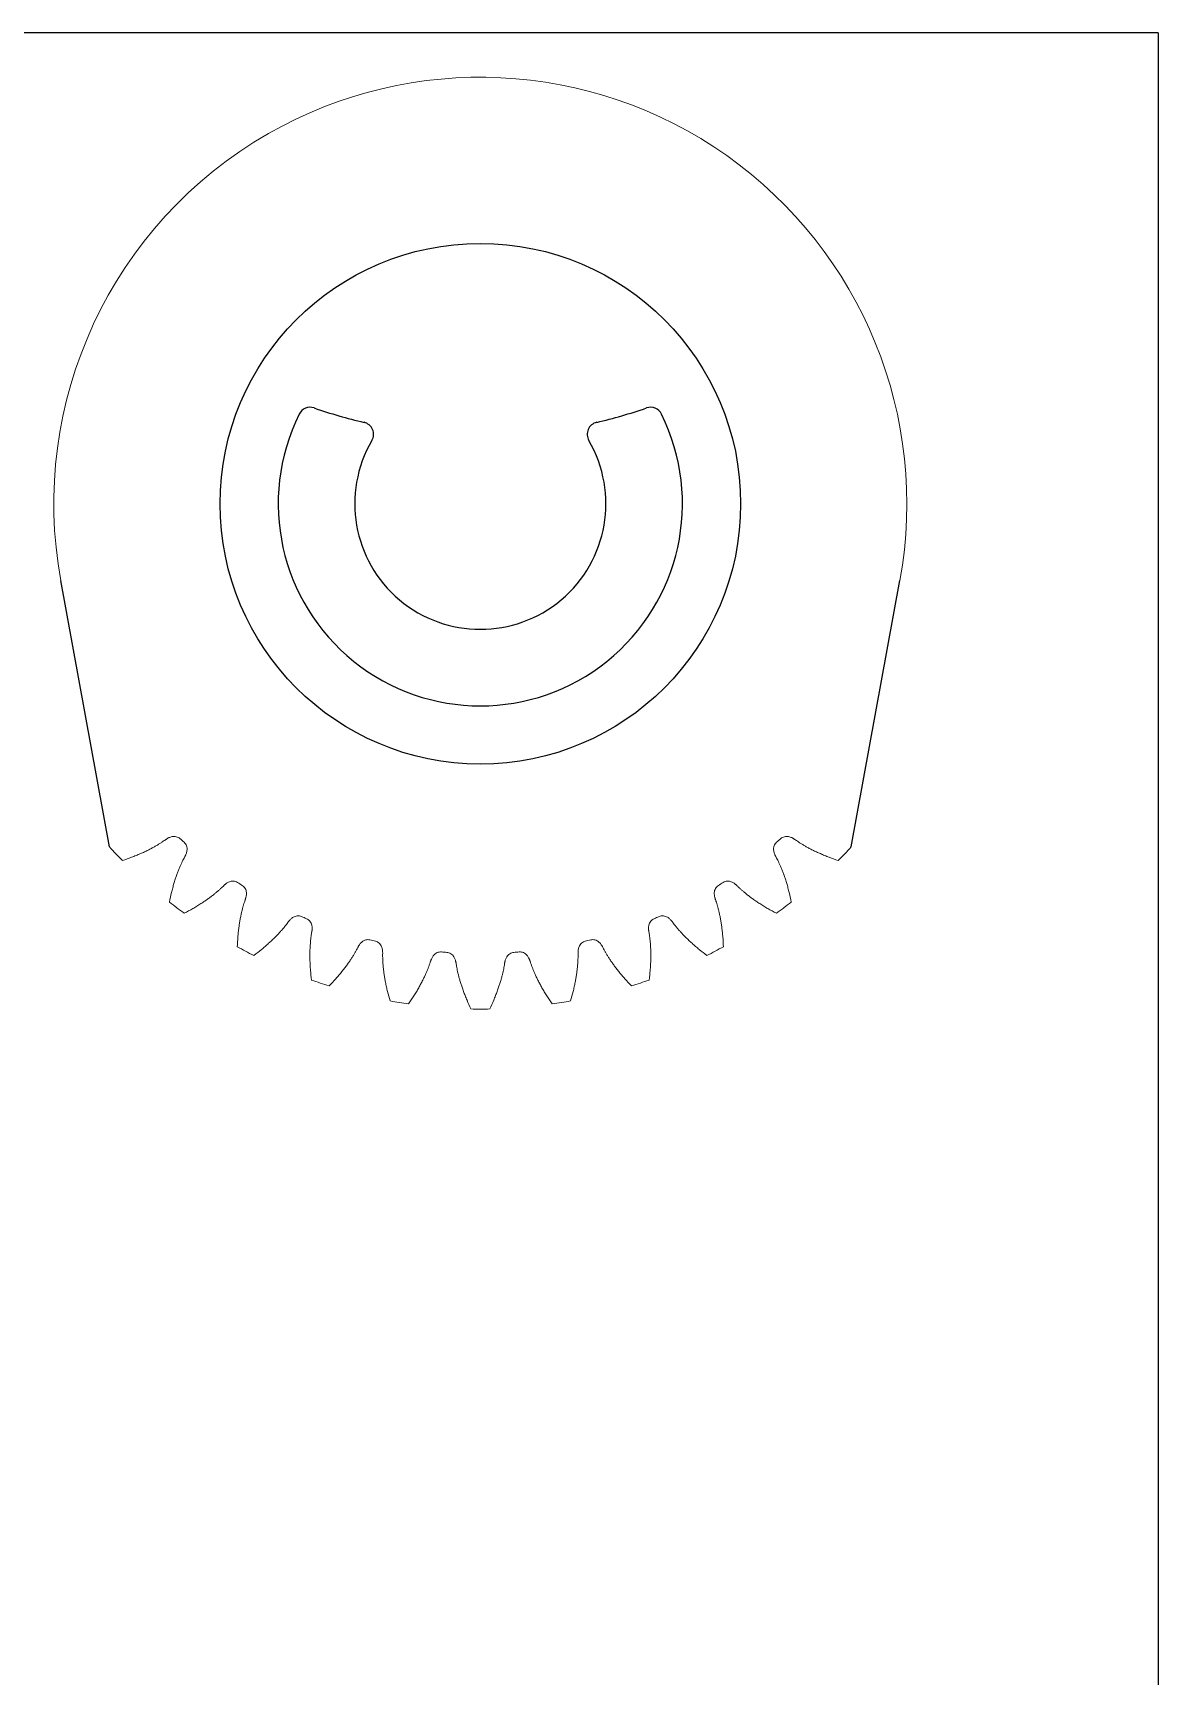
# Model space of a CAD drawing. Header units: inches. Extents: x -135.5 to -117.5, y -14 to -2.
# Drawn here: x -121.58 to -117.47, y -7.98 to -1.98 of the extents above; entities that cross this region are included whole.
import ezdxf

# ---------------------------------------------------------------- set-up
doc = ezdxf.new("R2010")
doc.units = ezdxf.units.IN
doc.header["$MEASUREMENT"] = 0
for name, color, linetype in [('Layer4', 6, 'Continuous'), ('Layer5', 3, 'Continuous'), ('Layer6', 2, 'Continuous')]:
    doc.layers.add(name, color=color, linetype=linetype)

msp = doc.modelspace()

# ---------------------------------------------------------------- linework, layer by layer
at = {"color": 7, "linetype": 'Continuous', "lineweight": 15}
for radius, start, end in [(1.5574, 349.63888, 119.78117), (1.5574, 119.78117, 190.36112), (1.845, 222.78574, 224.90657), (1.845, 222.78574, 224.90657), (1.6425, 228.10785, 228.81522), (1.6425, 228.10785, 228.81522), (1.6425, 228.10785, 228.81522), (1.6425, 228.10785, 228.81522), (1.6425, 311.18478, 311.89215), (1.6425, 311.18478, 311.89215), (1.845, 315.09343, 317.21426), (1.845, 315.09343, 317.21426), (1.6425, 237.33862, 238.04599), (1.6425, 237.33862, 238.04599), (1.6425, 301.95401, 302.66138), (1.6425, 301.95401, 302.66138), (1.845, 232.01651, 234.13734), (1.845, 232.01651, 234.13734), (1.845, 232.01651, 234.13734), (1.845, 232.01651, 234.13734), (1.845, 305.86266, 307.98349), (1.845, 305.86266, 307.98349), (1.6425, 246.56939, 247.27676), (1.6425, 246.56939, 247.27676), (1.6425, 292.72324, 293.43061), (1.6425, 292.72324, 293.43061), (1.845, 241.24728, 243.36811), (1.845, 241.24728, 243.36811), (1.6425, 255.80016, 256.50753), (1.6425, 255.80016, 256.50753), (1.6425, 265.03093, 265.7383), (1.6425, 265.03093, 265.7383), (1.6425, 274.2617, 274.96907), (1.6425, 274.2617, 274.96907), (1.6425, 283.49247, 284.19984), (1.6425, 283.49247, 284.19984), (1.845, 296.63189, 298.75272), (1.845, 296.63189, 298.75272), (1.845, 250.47805, 252.59888), (1.845, 250.47805, 252.59888), (1.845, 287.40112, 289.52195), (1.845, 287.40112, 289.52195), (1.845, 259.70882, 261.82964), (1.845, 259.70882, 261.82964), (1.845, 278.17036, 280.29118), (1.845, 278.17036, 280.29118), (1.845, 268.93959, 271.06041), (1.845, 268.93959, 271.06041)]:
    msp.add_arc((-119.9441, -3.6995), radius, start, end, dxfattribs=at)
for points, knots in [([(-121.0408, -4.9222), (-121.0447, -4.9188), (-121.052, -4.915), (-121.0624, -4.9139), (-121.0696, -4.9147), (-121.0756, -4.9164), (-121.0809, -4.9186), (-121.085, -4.9207), (-121.0882, -4.9226), (-121.0905, -4.9242), (-121.0938, -4.9265), (-121.0987, -4.93), (-121.1058, -4.9347), (-121.1142, -4.9401), (-121.1236, -4.9458), (-121.134, -4.9518), (-121.1454, -4.958), (-121.1578, -4.9643), (-121.1712, -4.9708), (-121.1857, -4.9773), (-121.2012, -4.9838), (-121.2229, -4.9924), (-121.2396, -4.9983), (-121.2508, -5.002)], [0, 0, 0, 0, 0.065319, 0.1015914, 0.1312496, 0.1569439, 0.1807699, 0.2040979, 0.2158613, 0.2277962, 0.2399634, 0.266726, 0.305143, 0.3476854, 0.394353, 0.445146, 0.5000642, 0.5591077, 0.6222765, 0.6895706, 0.76099, 0.8365347, 0.986393, 0.986393, 0.986393, 0.986393]), ([(-121.0408, -4.9222), (-121.0447, -4.9188), (-121.052, -4.915), (-121.0624, -4.9139), (-121.0696, -4.9147), (-121.0756, -4.9164), (-121.0809, -4.9186), (-121.085, -4.9207), (-121.0882, -4.9226), (-121.0905, -4.9242), (-121.0938, -4.9265), (-121.0987, -4.93), (-121.1058, -4.9347), (-121.1142, -4.9401), (-121.1236, -4.9458), (-121.134, -4.9518), (-121.1454, -4.958), (-121.1578, -4.9643), (-121.1712, -4.9708), (-121.1857, -4.9773), (-121.2012, -4.9838), (-121.2229, -4.9924), (-121.2396, -4.9983), (-121.2508, -5.002)], [0, 0, 0, 0, 0.065319, 0.1015914, 0.1312496, 0.1569439, 0.1807699, 0.2040979, 0.2158613, 0.2277962, 0.2399634, 0.266726, 0.305143, 0.3476854, 0.394353, 0.445146, 0.5000642, 0.5591077, 0.6222765, 0.6895706, 0.76099, 0.8365347, 0.986393, 0.986393, 0.986393, 0.986393]), ([(-118.6373, -5.002), (-118.6485, -4.9983), (-118.6652, -4.9924), (-118.6869, -4.9838), (-118.7024, -4.9773), (-118.7169, -4.9708), (-118.7303, -4.9643), (-118.7427, -4.958), (-118.7541, -4.9518), (-118.7645, -4.9458), (-118.7739, -4.9401), (-118.7824, -4.9347), (-118.7894, -4.93), (-118.7943, -4.9265), (-118.7976, -4.9242), (-118.8, -4.9226), (-118.8031, -4.9207), (-118.8072, -4.9186), (-118.8125, -4.9164), (-118.8186, -4.9147), (-118.8258, -4.9139), (-118.8361, -4.915), (-118.8435, -4.9188), (-118.8473, -4.9222)], [0.013607, 0.013607, 0.013607, 0.013607, 0.1634653, 0.23901, 0.3104294, 0.3777235, 0.4408923, 0.4999358, 0.554854, 0.605647, 0.6523146, 0.694857, 0.733274, 0.7600366, 0.7722038, 0.7841387, 0.7959021, 0.8192301, 0.8430561, 0.8687504, 0.8984086, 0.934681, 1, 1, 1, 1]), ([(-121.0795, -5.1537), (-121.0772, -5.1422), (-121.0734, -5.1249), (-121.0675, -5.1023), (-121.0629, -5.0861), (-121.0581, -5.071), (-121.0533, -5.0569), (-121.0485, -5.0438), (-121.0438, -5.0317), (-121.0391, -5.0207), (-121.0346, -5.0107), (-121.0302, -5.0016), (-121.0264, -4.9941), (-121.0235, -4.9888), (-121.0216, -4.9852), (-121.0204, -4.9827), (-121.0188, -4.9793), (-121.0172, -4.975), (-121.0157, -4.9695), (-121.0147, -4.9633), (-121.0148, -4.956), (-121.0171, -4.9459), (-121.0218, -4.9391), (-121.0256, -4.9356)], [0.013607, 0.013607, 0.013607, 0.013607, 0.1634653, 0.23901, 0.3104294, 0.3777235, 0.4408923, 0.4999358, 0.554854, 0.605647, 0.6523146, 0.694857, 0.733274, 0.7600366, 0.7722038, 0.7841387, 0.7959021, 0.8192301, 0.8430561, 0.8687504, 0.8984086, 0.934681, 1, 1, 1, 1]), ([(-121.0795, -5.1537), (-121.0772, -5.1422), (-121.0734, -5.1249), (-121.0675, -5.1023), (-121.0629, -5.0861), (-121.0581, -5.071), (-121.0533, -5.0569), (-121.0485, -5.0438), (-121.0438, -5.0317), (-121.0391, -5.0207), (-121.0346, -5.0107), (-121.0302, -5.0016), (-121.0264, -4.9941), (-121.0235, -4.9888), (-121.0216, -4.9852), (-121.0204, -4.9827), (-121.0188, -4.9793), (-121.0172, -4.975), (-121.0157, -4.9695), (-121.0147, -4.9633), (-121.0148, -4.956), (-121.0171, -4.9459), (-121.0218, -4.9391), (-121.0256, -4.9356)], [0.013607, 0.013607, 0.013607, 0.013607, 0.1634653, 0.23901, 0.3104294, 0.3777235, 0.4408923, 0.4999358, 0.554854, 0.605647, 0.6523146, 0.694857, 0.733274, 0.7600366, 0.7722038, 0.7841387, 0.7959021, 0.8192301, 0.8430561, 0.8687504, 0.8984086, 0.934681, 1, 1, 1, 1]), ([(-121.0795, -5.1537), (-121.0772, -5.1422), (-121.0734, -5.1249), (-121.0675, -5.1023), (-121.0629, -5.0861), (-121.0581, -5.071), (-121.0533, -5.0569), (-121.0485, -5.0438), (-121.0438, -5.0317), (-121.0391, -5.0207), (-121.0346, -5.0107), (-121.0302, -5.0016), (-121.0264, -4.9941), (-121.0235, -4.9888), (-121.0216, -4.9852), (-121.0204, -4.9827), (-121.0188, -4.9793), (-121.0172, -4.975), (-121.0157, -4.9695), (-121.0147, -4.9633), (-121.0148, -4.956), (-121.0171, -4.9459), (-121.0218, -4.9391), (-121.0256, -4.9356)], [0.013607, 0.013607, 0.013607, 0.013607, 0.1634653, 0.23901, 0.3104294, 0.3777235, 0.4408923, 0.4999358, 0.554854, 0.605647, 0.6523146, 0.694857, 0.733274, 0.7600366, 0.7722038, 0.7841387, 0.7959021, 0.8192301, 0.8430561, 0.8687504, 0.8984086, 0.934681, 1, 1, 1, 1]), ([(-121.0795, -5.1537), (-121.0772, -5.1422), (-121.0734, -5.1249), (-121.0675, -5.1023), (-121.0629, -5.0861), (-121.0581, -5.071), (-121.0533, -5.0569), (-121.0485, -5.0438), (-121.0438, -5.0317), (-121.0391, -5.0207), (-121.0346, -5.0107), (-121.0302, -5.0016), (-121.0264, -4.9941), (-121.0235, -4.9888), (-121.0216, -4.9852), (-121.0204, -4.9827), (-121.0188, -4.9793), (-121.0172, -4.975), (-121.0157, -4.9695), (-121.0147, -4.9633), (-121.0148, -4.956), (-121.0171, -4.9459), (-121.0218, -4.9391), (-121.0256, -4.9356)], [0.013607, 0.013607, 0.013607, 0.013607, 0.1634653, 0.23901, 0.3104294, 0.3777235, 0.4408923, 0.4999358, 0.554854, 0.605647, 0.6523146, 0.694857, 0.733274, 0.7600366, 0.7722038, 0.7841387, 0.7959021, 0.8192301, 0.8430561, 0.8687504, 0.8984086, 0.934681, 1, 1, 1, 1]), ([(-118.8625, -4.9356), (-118.8663, -4.9391), (-118.871, -4.9459), (-118.8733, -4.956), (-118.8734, -4.9633), (-118.8725, -4.9695), (-118.8709, -4.975), (-118.8693, -4.9793), (-118.8678, -4.9827), (-118.8665, -4.9852), (-118.8646, -4.9888), (-118.8617, -4.9941), (-118.8579, -5.0016), (-118.8535, -5.0107), (-118.849, -5.0207), (-118.8443, -5.0317), (-118.8396, -5.0438), (-118.8348, -5.0569), (-118.83, -5.071), (-118.8253, -5.0861), (-118.8206, -5.1023), (-118.8148, -5.1249), (-118.8109, -5.1422), (-118.8086, -5.1537)], [0, 0, 0, 0, 0.065319, 0.1015914, 0.1312496, 0.1569439, 0.1807699, 0.2040979, 0.2158613, 0.2277962, 0.2399634, 0.266726, 0.305143, 0.3476854, 0.394353, 0.445146, 0.5000642, 0.5591077, 0.6222765, 0.6895706, 0.76099, 0.8365347, 0.986393, 0.986393, 0.986393, 0.986393]), ([(-120.8305, -5.0823), (-120.8348, -5.0796), (-120.8427, -5.077), (-120.8531, -5.0776), (-120.8601, -5.0795), (-120.8657, -5.0821), (-120.8706, -5.0851), (-120.8743, -5.0879), (-120.8771, -5.0903), (-120.8792, -5.0922), (-120.8821, -5.095), (-120.8864, -5.0993), (-120.8926, -5.1051), (-120.9001, -5.1118), (-120.9084, -5.1189), (-120.9177, -5.1265), (-120.928, -5.1344), (-120.9392, -5.1426), (-120.9514, -5.1511), (-120.9646, -5.1599), (-120.9789, -5.1689), (-120.999, -5.1808), (-121.0145, -5.1893), (-121.0249, -5.1947)], [0, 0, 0, 0, 0.065319, 0.1015914, 0.1312496, 0.1569439, 0.1807699, 0.2040979, 0.2158613, 0.2277962, 0.2399634, 0.266726, 0.305143, 0.3476854, 0.394353, 0.445146, 0.5000642, 0.5591077, 0.6222765, 0.6895706, 0.76099, 0.8365347, 0.986393, 0.986393, 0.986393, 0.986393]), ([(-120.8305, -5.0823), (-120.8348, -5.0796), (-120.8427, -5.077), (-120.8531, -5.0776), (-120.8601, -5.0795), (-120.8657, -5.0821), (-120.8706, -5.0851), (-120.8743, -5.0879), (-120.8771, -5.0903), (-120.8792, -5.0922), (-120.8821, -5.095), (-120.8864, -5.0993), (-120.8926, -5.1051), (-120.9001, -5.1118), (-120.9084, -5.1189), (-120.9177, -5.1265), (-120.928, -5.1344), (-120.9392, -5.1426), (-120.9514, -5.1511), (-120.9646, -5.1599), (-120.9789, -5.1689), (-120.999, -5.1808), (-121.0145, -5.1893), (-121.0249, -5.1947)], [0, 0, 0, 0, 0.065319, 0.1015914, 0.1312496, 0.1569439, 0.1807699, 0.2040979, 0.2158613, 0.2277962, 0.2399634, 0.266726, 0.305143, 0.3476854, 0.394353, 0.445146, 0.5000642, 0.5591077, 0.6222765, 0.6895706, 0.76099, 0.8365347, 0.986393, 0.986393, 0.986393, 0.986393]), ([(-120.8316, -5.317), (-120.8311, -5.3053), (-120.8301, -5.2876), (-120.8279, -5.2643), (-120.8259, -5.2476), (-120.8237, -5.2319), (-120.8212, -5.2172), (-120.8186, -5.2035), (-120.8158, -5.1909), (-120.813, -5.1793), (-120.8101, -5.1686), (-120.8073, -5.159), (-120.8047, -5.1509), (-120.8027, -5.1452), (-120.8014, -5.1414), (-120.8006, -5.1387), (-120.7996, -5.1352), (-120.7987, -5.1306), (-120.7981, -5.1249), (-120.7981, -5.1187), (-120.7994, -5.1115), (-120.8033, -5.1019), (-120.809, -5.0959), (-120.8133, -5.0931)], [0.013607, 0.013607, 0.013607, 0.013607, 0.1634653, 0.23901, 0.3104294, 0.3777235, 0.4408923, 0.4999358, 0.554854, 0.605647, 0.6523146, 0.694857, 0.733274, 0.7600366, 0.7722038, 0.7841387, 0.7959021, 0.8192301, 0.8430561, 0.8687504, 0.8984086, 0.934681, 1, 1, 1, 1]), ([(-120.8316, -5.317), (-120.8311, -5.3053), (-120.8301, -5.2876), (-120.8279, -5.2643), (-120.8259, -5.2476), (-120.8237, -5.2319), (-120.8212, -5.2172), (-120.8186, -5.2035), (-120.8158, -5.1909), (-120.813, -5.1793), (-120.8101, -5.1686), (-120.8073, -5.159), (-120.8047, -5.1509), (-120.8027, -5.1452), (-120.8014, -5.1414), (-120.8006, -5.1387), (-120.7996, -5.1352), (-120.7987, -5.1306), (-120.7981, -5.1249), (-120.7981, -5.1187), (-120.7994, -5.1115), (-120.8033, -5.1019), (-120.809, -5.0959), (-120.8133, -5.0931)], [0.013607, 0.013607, 0.013607, 0.013607, 0.1634653, 0.23901, 0.3104294, 0.3777235, 0.4408923, 0.4999358, 0.554854, 0.605647, 0.6523146, 0.694857, 0.733274, 0.7600366, 0.7722038, 0.7841387, 0.7959021, 0.8192301, 0.8430561, 0.8687504, 0.8984086, 0.934681, 1, 1, 1, 1]), ([(-119.0748, -5.0931), (-119.0791, -5.0959), (-119.0848, -5.1019), (-119.0888, -5.1115), (-119.09, -5.1187), (-119.0901, -5.1249), (-119.0894, -5.1306), (-119.0885, -5.1352), (-119.0875, -5.1387), (-119.0867, -5.1414), (-119.0854, -5.1452), (-119.0834, -5.1509), (-119.0808, -5.159), (-119.078, -5.1686), (-119.0751, -5.1793), (-119.0723, -5.1909), (-119.0695, -5.2035), (-119.0669, -5.2172), (-119.0644, -5.2319), (-119.0622, -5.2476), (-119.0602, -5.2643), (-119.058, -5.2876), (-119.057, -5.3053), (-119.0566, -5.317)], [0, 0, 0, 0, 0.065319, 0.1015914, 0.1312496, 0.1569439, 0.1807699, 0.2040979, 0.2158613, 0.2277962, 0.2399634, 0.266726, 0.305143, 0.3476854, 0.394353, 0.445146, 0.5000642, 0.5591077, 0.6222765, 0.6895706, 0.76099, 0.8365347, 0.986393, 0.986393, 0.986393, 0.986393]), ([(-118.8632, -5.1947), (-118.8736, -5.1893), (-118.8892, -5.1808), (-118.9092, -5.1689), (-118.9235, -5.1599), (-118.9367, -5.1511), (-118.9489, -5.1426), (-118.9602, -5.1344), (-118.9704, -5.1265), (-118.9797, -5.1189), (-118.9881, -5.1118), (-118.9955, -5.1051), (-119.0017, -5.0993), (-119.006, -5.095), (-119.0089, -5.0922), (-119.011, -5.0903), (-119.0138, -5.0879), (-119.0175, -5.0851), (-119.0224, -5.0821), (-119.0281, -5.0795), (-119.035, -5.0776), (-119.0454, -5.077), (-119.0533, -5.0796), (-119.0577, -5.0823)], [0.013607, 0.013607, 0.013607, 0.013607, 0.1634653, 0.23901, 0.3104294, 0.3777235, 0.4408923, 0.4999358, 0.554854, 0.605647, 0.6523146, 0.694857, 0.733274, 0.7600366, 0.7722038, 0.7841387, 0.7959021, 0.8192301, 0.8430561, 0.8687504, 0.8984086, 0.934681, 1, 1, 1, 1]), ([(-120.5972, -5.2066), (-120.6019, -5.2046), (-120.6101, -5.2033), (-120.6203, -5.2055), (-120.6268, -5.2086), (-120.632, -5.2121), (-120.6364, -5.2158), (-120.6396, -5.2192), (-120.642, -5.222), (-120.6437, -5.2242), (-120.6461, -5.2274), (-120.6497, -5.2323), (-120.6548, -5.239), (-120.6611, -5.2468), (-120.6683, -5.2552), (-120.6762, -5.2642), (-120.6851, -5.2736), (-120.6948, -5.2836), (-120.7055, -5.2939), (-120.7172, -5.3047), (-120.7298, -5.3158), (-120.7477, -5.3308), (-120.7617, -5.3417), (-120.7711, -5.3488)], [0, 0, 0, 0, 0.065319, 0.1015914, 0.1312496, 0.1569439, 0.1807699, 0.2040979, 0.2158613, 0.2277962, 0.2399634, 0.266726, 0.305143, 0.3476854, 0.394353, 0.445146, 0.5000642, 0.5591077, 0.6222765, 0.6895706, 0.76099, 0.8365347, 0.986393, 0.986393, 0.986393, 0.986393]), ([(-120.5972, -5.2066), (-120.6019, -5.2046), (-120.6101, -5.2033), (-120.6203, -5.2055), (-120.6268, -5.2086), (-120.632, -5.2121), (-120.6364, -5.2158), (-120.6396, -5.2192), (-120.642, -5.222), (-120.6437, -5.2242), (-120.6461, -5.2274), (-120.6497, -5.2323), (-120.6548, -5.239), (-120.6611, -5.2468), (-120.6683, -5.2552), (-120.6762, -5.2642), (-120.6851, -5.2736), (-120.6948, -5.2836), (-120.7055, -5.2939), (-120.7172, -5.3047), (-120.7298, -5.3158), (-120.7477, -5.3308), (-120.7617, -5.3417), (-120.7711, -5.3488)], [0, 0, 0, 0, 0.065319, 0.1015914, 0.1312496, 0.1569439, 0.1807699, 0.2040979, 0.2158613, 0.2277962, 0.2399634, 0.266726, 0.305143, 0.3476854, 0.394353, 0.445146, 0.5000642, 0.5591077, 0.6222765, 0.6895706, 0.76099, 0.8365347, 0.986393, 0.986393, 0.986393, 0.986393]), ([(-120.5606, -5.4384), (-120.5621, -5.4268), (-120.5639, -5.4091), (-120.5655, -5.3859), (-120.5662, -5.369), (-120.5665, -5.3532), (-120.5664, -5.3383), (-120.566, -5.3244), (-120.5653, -5.3114), (-120.5644, -5.2995), (-120.5633, -5.2885), (-120.562, -5.2786), (-120.5607, -5.2702), (-120.5597, -5.2642), (-120.559, -5.2603), (-120.5586, -5.2575), (-120.5583, -5.2538), (-120.5581, -5.2492), (-120.5584, -5.2434), (-120.5594, -5.2373), (-120.5618, -5.2304), (-120.5672, -5.2215), (-120.5738, -5.2166), (-120.5785, -5.2145)], [0.013607, 0.013607, 0.013607, 0.013607, 0.1634653, 0.23901, 0.3104294, 0.3777235, 0.4408923, 0.4999358, 0.554854, 0.605647, 0.6523146, 0.694857, 0.733274, 0.7600366, 0.7722038, 0.7841387, 0.7959021, 0.8192301, 0.8430561, 0.8687504, 0.8984086, 0.934681, 1, 1, 1, 1]), ([(-120.5606, -5.4384), (-120.5621, -5.4268), (-120.5639, -5.4091), (-120.5655, -5.3859), (-120.5662, -5.369), (-120.5665, -5.3532), (-120.5664, -5.3383), (-120.566, -5.3244), (-120.5653, -5.3114), (-120.5644, -5.2995), (-120.5633, -5.2885), (-120.562, -5.2786), (-120.5607, -5.2702), (-120.5597, -5.2642), (-120.559, -5.2603), (-120.5586, -5.2575), (-120.5583, -5.2538), (-120.5581, -5.2492), (-120.5584, -5.2434), (-120.5594, -5.2373), (-120.5618, -5.2304), (-120.5672, -5.2215), (-120.5738, -5.2166), (-120.5785, -5.2145)], [0.013607, 0.013607, 0.013607, 0.013607, 0.1634653, 0.23901, 0.3104294, 0.3777235, 0.4408923, 0.4999358, 0.554854, 0.605647, 0.6523146, 0.694857, 0.733274, 0.7600366, 0.7722038, 0.7841387, 0.7959021, 0.8192301, 0.8430561, 0.8687504, 0.8984086, 0.934681, 1, 1, 1, 1]), ([(-119.3096, -5.2145), (-119.3143, -5.2166), (-119.3209, -5.2215), (-119.3264, -5.2304), (-119.3287, -5.2373), (-119.3298, -5.2434), (-119.3301, -5.2492), (-119.3299, -5.2538), (-119.3295, -5.2575), (-119.3291, -5.2603), (-119.3285, -5.2642), (-119.3274, -5.2702), (-119.3261, -5.2786), (-119.3249, -5.2885), (-119.3237, -5.2995), (-119.3228, -5.3114), (-119.3221, -5.3244), (-119.3217, -5.3383), (-119.3216, -5.3532), (-119.3219, -5.369), (-119.3227, -5.3859), (-119.3242, -5.4091), (-119.3261, -5.4268), (-119.3275, -5.4384)], [0, 0, 0, 0, 0.065319, 0.1015914, 0.1312496, 0.1569439, 0.1807699, 0.2040979, 0.2158613, 0.2277962, 0.2399634, 0.266726, 0.305143, 0.3476854, 0.394353, 0.445146, 0.5000642, 0.5591077, 0.6222765, 0.6895706, 0.76099, 0.8365347, 0.986393, 0.986393, 0.986393, 0.986393]), ([(-119.3096, -5.2145), (-119.3143, -5.2166), (-119.3209, -5.2215), (-119.3264, -5.2304), (-119.3287, -5.2373), (-119.3298, -5.2434), (-119.3301, -5.2492), (-119.3299, -5.2538), (-119.3295, -5.2575), (-119.3291, -5.2603), (-119.3285, -5.2642), (-119.3274, -5.2702), (-119.3261, -5.2786), (-119.3249, -5.2885), (-119.3237, -5.2995), (-119.3228, -5.3114), (-119.3221, -5.3244), (-119.3217, -5.3383), (-119.3216, -5.3532), (-119.3219, -5.369), (-119.3227, -5.3859), (-119.3242, -5.4091), (-119.3261, -5.4268), (-119.3275, -5.4384)], [0, 0, 0, 0, 0.065319, 0.1015914, 0.1312496, 0.1569439, 0.1807699, 0.2040979, 0.2158613, 0.2277962, 0.2399634, 0.266726, 0.305143, 0.3476854, 0.394353, 0.445146, 0.5000642, 0.5591077, 0.6222765, 0.6895706, 0.76099, 0.8365347, 0.986393, 0.986393, 0.986393, 0.986393]), ([(-119.117, -5.3488), (-119.1265, -5.3417), (-119.1404, -5.3308), (-119.1583, -5.3158), (-119.171, -5.3047), (-119.1826, -5.2939), (-119.1933, -5.2836), (-119.2031, -5.2736), (-119.2119, -5.2642), (-119.2199, -5.2552), (-119.227, -5.2468), (-119.2333, -5.239), (-119.2385, -5.2323), (-119.242, -5.2274), (-119.2444, -5.2242), (-119.2462, -5.222), (-119.2486, -5.2192), (-119.2518, -5.2158), (-119.2561, -5.2121), (-119.2613, -5.2086), (-119.2679, -5.2055), (-119.278, -5.2033), (-119.2862, -5.2046), (-119.2909, -5.2066)], [0.013607, 0.013607, 0.013607, 0.013607, 0.1634653, 0.23901, 0.3104294, 0.3777235, 0.4408923, 0.4999358, 0.554854, 0.605647, 0.6523146, 0.694857, 0.733274, 0.7600366, 0.7722038, 0.7841387, 0.7959021, 0.8192301, 0.8430561, 0.8687504, 0.8984086, 0.934681, 1, 1, 1, 1]), ([(-119.117, -5.3488), (-119.1265, -5.3417), (-119.1404, -5.3308), (-119.1583, -5.3158), (-119.171, -5.3047), (-119.1826, -5.2939), (-119.1933, -5.2836), (-119.2031, -5.2736), (-119.2119, -5.2642), (-119.2199, -5.2552), (-119.227, -5.2468), (-119.2333, -5.239), (-119.2385, -5.2323), (-119.242, -5.2274), (-119.2444, -5.2242), (-119.2462, -5.222), (-119.2486, -5.2192), (-119.2518, -5.2158), (-119.2561, -5.2121), (-119.2613, -5.2086), (-119.2679, -5.2055), (-119.278, -5.2033), (-119.2862, -5.2046), (-119.2909, -5.2066)], [0.013607, 0.013607, 0.013607, 0.013607, 0.1634653, 0.23901, 0.3104294, 0.3777235, 0.4408923, 0.4999358, 0.554854, 0.605647, 0.6523146, 0.694857, 0.733274, 0.7600366, 0.7722038, 0.7841387, 0.7959021, 0.8192301, 0.8430561, 0.8687504, 0.8984086, 0.934681, 1, 1, 1, 1]), ([(-120.347, -5.2918), (-120.352, -5.2907), (-120.3602, -5.2906), (-120.3699, -5.2945), (-120.3759, -5.2986), (-120.3805, -5.3028), (-120.3842, -5.3072), (-120.3868, -5.3111), (-120.3887, -5.3142), (-120.3901, -5.3167), (-120.3919, -5.3202), (-120.3947, -5.3257), (-120.3987, -5.3331), (-120.4036, -5.3418), (-120.4093, -5.3512), (-120.4158, -5.3614), (-120.423, -5.3721), (-120.431, -5.3835), (-120.4399, -5.3954), (-120.4497, -5.4079), (-120.4604, -5.4209), (-120.4756, -5.4386), (-120.4876, -5.4516), (-120.4958, -5.4601)], [0, 0, 0, 0, 0.065319, 0.1015914, 0.1312496, 0.1569439, 0.1807699, 0.2040979, 0.2158613, 0.2277962, 0.2399634, 0.266726, 0.305143, 0.3476854, 0.394353, 0.445146, 0.5000642, 0.5591077, 0.6222765, 0.6895706, 0.76099, 0.8365347, 0.986393, 0.986393, 0.986393, 0.986393]), ([(-120.347, -5.2918), (-120.352, -5.2907), (-120.3602, -5.2906), (-120.3699, -5.2945), (-120.3759, -5.2986), (-120.3805, -5.3028), (-120.3842, -5.3072), (-120.3868, -5.3111), (-120.3887, -5.3142), (-120.3901, -5.3167), (-120.3919, -5.3202), (-120.3947, -5.3257), (-120.3987, -5.3331), (-120.4036, -5.3418), (-120.4093, -5.3512), (-120.4158, -5.3614), (-120.423, -5.3721), (-120.431, -5.3835), (-120.4399, -5.3954), (-120.4497, -5.4079), (-120.4604, -5.4209), (-120.4756, -5.4386), (-120.4876, -5.4516), (-120.4958, -5.4601)], [0, 0, 0, 0, 0.065319, 0.1015914, 0.1312496, 0.1569439, 0.1807699, 0.2040979, 0.2158613, 0.2277962, 0.2399634, 0.266726, 0.305143, 0.3476854, 0.394353, 0.445146, 0.5000642, 0.5591077, 0.6222765, 0.6895706, 0.76099, 0.8365347, 0.986393, 0.986393, 0.986393, 0.986393]), ([(-120.2737, -5.5148), (-120.277, -5.5035), (-120.2816, -5.4864), (-120.2869, -5.4637), (-120.2903, -5.4472), (-120.2932, -5.4316), (-120.2955, -5.4169), (-120.2973, -5.4031), (-120.2987, -5.3902), (-120.2997, -5.3783), (-120.3004, -5.3673), (-120.3007, -5.3573), (-120.3008, -5.3488), (-120.3007, -5.3427), (-120.3007, -5.3387), (-120.3008, -5.3359), (-120.301, -5.3322), (-120.3015, -5.3276), (-120.3027, -5.322), (-120.3048, -5.3161), (-120.3082, -5.3097), (-120.315, -5.3018), (-120.3223, -5.298), (-120.3273, -5.2967)], [0.013607, 0.013607, 0.013607, 0.013607, 0.1634653, 0.23901, 0.3104294, 0.3777235, 0.4408923, 0.4999358, 0.554854, 0.605647, 0.6523146, 0.694857, 0.733274, 0.7600366, 0.7722038, 0.7841387, 0.7959021, 0.8192301, 0.8430561, 0.8687504, 0.8984086, 0.934681, 1, 1, 1, 1]), ([(-120.2737, -5.5148), (-120.277, -5.5035), (-120.2816, -5.4864), (-120.2869, -5.4637), (-120.2903, -5.4472), (-120.2932, -5.4316), (-120.2955, -5.4169), (-120.2973, -5.4031), (-120.2987, -5.3902), (-120.2997, -5.3783), (-120.3004, -5.3673), (-120.3007, -5.3573), (-120.3008, -5.3488), (-120.3007, -5.3427), (-120.3007, -5.3387), (-120.3008, -5.3359), (-120.301, -5.3322), (-120.3015, -5.3276), (-120.3027, -5.322), (-120.3048, -5.3161), (-120.3082, -5.3097), (-120.315, -5.3018), (-120.3223, -5.298), (-120.3273, -5.2967)], [0.013607, 0.013607, 0.013607, 0.013607, 0.1634653, 0.23901, 0.3104294, 0.3777235, 0.4408923, 0.4999358, 0.554854, 0.605647, 0.6523146, 0.694857, 0.733274, 0.7600366, 0.7722038, 0.7841387, 0.7959021, 0.8192301, 0.8430561, 0.8687504, 0.8984086, 0.934681, 1, 1, 1, 1]), ([(-120.0863, -5.3358), (-120.0914, -5.3355), (-120.0996, -5.3368), (-120.1086, -5.3422), (-120.1138, -5.3471), (-120.1176, -5.3521), (-120.1206, -5.357), (-120.1225, -5.3612), (-120.1239, -5.3646), (-120.1249, -5.3673), (-120.1261, -5.3711), (-120.128, -5.3769), (-120.1307, -5.3849), (-120.1342, -5.3943), (-120.1383, -5.4045), (-120.1431, -5.4155), (-120.1485, -5.4273), (-120.1546, -5.4398), (-120.1614, -5.453), (-120.1691, -5.4669), (-120.1775, -5.4815), (-120.1897, -5.5014), (-120.1995, -5.5161), (-120.2063, -5.5258)], [0, 0, 0, 0, 0.065319, 0.1015914, 0.1312496, 0.1569439, 0.1807699, 0.2040979, 0.2158613, 0.2277962, 0.2399634, 0.266726, 0.305143, 0.3476854, 0.394353, 0.445146, 0.5000642, 0.5591077, 0.6222765, 0.6895706, 0.76099, 0.8365347, 0.986393, 0.986393, 0.986393, 0.986393]), ([(-120.0863, -5.3358), (-120.0914, -5.3355), (-120.0996, -5.3368), (-120.1086, -5.3422), (-120.1138, -5.3471), (-120.1176, -5.3521), (-120.1206, -5.357), (-120.1225, -5.3612), (-120.1239, -5.3646), (-120.1249, -5.3673), (-120.1261, -5.3711), (-120.128, -5.3769), (-120.1307, -5.3849), (-120.1342, -5.3943), (-120.1383, -5.4045), (-120.1431, -5.4155), (-120.1485, -5.4273), (-120.1546, -5.4398), (-120.1614, -5.453), (-120.1691, -5.4669), (-120.1775, -5.4815), (-120.1897, -5.5014), (-120.1995, -5.5161), (-120.2063, -5.5258)], [0, 0, 0, 0, 0.065319, 0.1015914, 0.1312496, 0.1569439, 0.1807699, 0.2040979, 0.2158613, 0.2277962, 0.2399634, 0.266726, 0.305143, 0.3476854, 0.394353, 0.445146, 0.5000642, 0.5591077, 0.6222765, 0.6895706, 0.76099, 0.8365347, 0.986393, 0.986393, 0.986393, 0.986393]), ([(-119.9782, -5.5442), (-119.9833, -5.5336), (-119.9906, -5.5174), (-119.9995, -5.4958), (-120.0055, -5.4801), (-120.0108, -5.4652), (-120.0155, -5.451), (-120.0195, -5.4377), (-120.0229, -5.4252), (-120.0258, -5.4136), (-120.0282, -5.4028), (-120.0302, -5.393), (-120.0316, -5.3847), (-120.0325, -5.3786), (-120.0331, -5.3747), (-120.0336, -5.3719), (-120.0345, -5.3683), (-120.0357, -5.3639), (-120.0378, -5.3585), (-120.0408, -5.353), (-120.0452, -5.3473), (-120.0532, -5.3406), (-120.061, -5.3379), (-120.0661, -5.3375)], [0.013607, 0.013607, 0.013607, 0.013607, 0.1634653, 0.23901, 0.3104294, 0.3777235, 0.4408923, 0.4999358, 0.554854, 0.605647, 0.6523146, 0.694857, 0.733274, 0.7600366, 0.7722038, 0.7841387, 0.7959021, 0.8192301, 0.8430561, 0.8687504, 0.8984086, 0.934681, 1, 1, 1, 1]), ([(-119.9782, -5.5442), (-119.9833, -5.5336), (-119.9906, -5.5174), (-119.9995, -5.4958), (-120.0055, -5.4801), (-120.0108, -5.4652), (-120.0155, -5.451), (-120.0195, -5.4377), (-120.0229, -5.4252), (-120.0258, -5.4136), (-120.0282, -5.4028), (-120.0302, -5.393), (-120.0316, -5.3847), (-120.0325, -5.3786), (-120.0331, -5.3747), (-120.0336, -5.3719), (-120.0345, -5.3683), (-120.0357, -5.3639), (-120.0378, -5.3585), (-120.0408, -5.353), (-120.0452, -5.3473), (-120.0532, -5.3406), (-120.061, -5.3379), (-120.0661, -5.3375)], [0.013607, 0.013607, 0.013607, 0.013607, 0.1634653, 0.23901, 0.3104294, 0.3777235, 0.4408923, 0.4999358, 0.554854, 0.605647, 0.6523146, 0.694857, 0.733274, 0.7600366, 0.7722038, 0.7841387, 0.7959021, 0.8192301, 0.8430561, 0.8687504, 0.8984086, 0.934681, 1, 1, 1, 1]), ([(-119.822, -5.3375), (-119.8271, -5.3379), (-119.835, -5.3406), (-119.8429, -5.3473), (-119.8473, -5.353), (-119.8503, -5.3585), (-119.8524, -5.3639), (-119.8537, -5.3683), (-119.8545, -5.3719), (-119.855, -5.3747), (-119.8556, -5.3786), (-119.8565, -5.3847), (-119.858, -5.393), (-119.8599, -5.4028), (-119.8623, -5.4136), (-119.8652, -5.4252), (-119.8687, -5.4377), (-119.8727, -5.451), (-119.8773, -5.4652), (-119.8826, -5.4801), (-119.8887, -5.4958), (-119.8975, -5.5174), (-119.9048, -5.5336), (-119.9099, -5.5442)], [0, 0, 0, 0, 0.065319, 0.1015914, 0.1312496, 0.1569439, 0.1807699, 0.2040979, 0.2158613, 0.2277962, 0.2399634, 0.266726, 0.305143, 0.3476854, 0.394353, 0.445146, 0.5000642, 0.5591077, 0.6222765, 0.6895706, 0.76099, 0.8365347, 0.986393, 0.986393, 0.986393, 0.986393]), ([(-119.822, -5.3375), (-119.8271, -5.3379), (-119.835, -5.3406), (-119.8429, -5.3473), (-119.8473, -5.353), (-119.8503, -5.3585), (-119.8524, -5.3639), (-119.8537, -5.3683), (-119.8545, -5.3719), (-119.855, -5.3747), (-119.8556, -5.3786), (-119.8565, -5.3847), (-119.858, -5.393), (-119.8599, -5.4028), (-119.8623, -5.4136), (-119.8652, -5.4252), (-119.8687, -5.4377), (-119.8727, -5.451), (-119.8773, -5.4652), (-119.8826, -5.4801), (-119.8887, -5.4958), (-119.8975, -5.5174), (-119.9048, -5.5336), (-119.9099, -5.5442)], [0, 0, 0, 0, 0.065319, 0.1015914, 0.1312496, 0.1569439, 0.1807699, 0.2040979, 0.2158613, 0.2277962, 0.2399634, 0.266726, 0.305143, 0.3476854, 0.394353, 0.445146, 0.5000642, 0.5591077, 0.6222765, 0.6895706, 0.76099, 0.8365347, 0.986393, 0.986393, 0.986393, 0.986393]), ([(-119.6819, -5.5258), (-119.6886, -5.5161), (-119.6984, -5.5014), (-119.7106, -5.4815), (-119.7191, -5.4669), (-119.7267, -5.453), (-119.7336, -5.4398), (-119.7397, -5.4273), (-119.7451, -5.4155), (-119.7498, -5.4045), (-119.7539, -5.3943), (-119.7574, -5.3849), (-119.7602, -5.3769), (-119.762, -5.3711), (-119.7632, -5.3673), (-119.7642, -5.3646), (-119.7656, -5.3612), (-119.7676, -5.357), (-119.7705, -5.3521), (-119.7743, -5.3471), (-119.7796, -5.3422), (-119.7885, -5.3368), (-119.7967, -5.3355), (-119.8018, -5.3358)], [0.013607, 0.013607, 0.013607, 0.013607, 0.1634653, 0.23901, 0.3104294, 0.3777235, 0.4408923, 0.4999358, 0.554854, 0.605647, 0.6523146, 0.694857, 0.733274, 0.7600366, 0.7722038, 0.7841387, 0.7959021, 0.8192301, 0.8430561, 0.8687504, 0.8984086, 0.934681, 1, 1, 1, 1]), ([(-119.6819, -5.5258), (-119.6886, -5.5161), (-119.6984, -5.5014), (-119.7106, -5.4815), (-119.7191, -5.4669), (-119.7267, -5.453), (-119.7336, -5.4398), (-119.7397, -5.4273), (-119.7451, -5.4155), (-119.7498, -5.4045), (-119.7539, -5.3943), (-119.7574, -5.3849), (-119.7602, -5.3769), (-119.762, -5.3711), (-119.7632, -5.3673), (-119.7642, -5.3646), (-119.7656, -5.3612), (-119.7676, -5.357), (-119.7705, -5.3521), (-119.7743, -5.3471), (-119.7796, -5.3422), (-119.7885, -5.3368), (-119.7967, -5.3355), (-119.8018, -5.3358)], [0.013607, 0.013607, 0.013607, 0.013607, 0.1634653, 0.23901, 0.3104294, 0.3777235, 0.4408923, 0.4999358, 0.554854, 0.605647, 0.6523146, 0.694857, 0.733274, 0.7600366, 0.7722038, 0.7841387, 0.7959021, 0.8192301, 0.8430561, 0.8687504, 0.8984086, 0.934681, 1, 1, 1, 1]), ([(-119.5608, -5.2967), (-119.5658, -5.298), (-119.5731, -5.3018), (-119.5799, -5.3097), (-119.5834, -5.3161), (-119.5854, -5.322), (-119.5866, -5.3276), (-119.5871, -5.3322), (-119.5874, -5.3359), (-119.5875, -5.3387), (-119.5874, -5.3427), (-119.5873, -5.3488), (-119.5874, -5.3573), (-119.5878, -5.3673), (-119.5884, -5.3783), (-119.5894, -5.3902), (-119.5908, -5.4031), (-119.5926, -5.4169), (-119.595, -5.4316), (-119.5978, -5.4472), (-119.6012, -5.4637), (-119.6065, -5.4864), (-119.6111, -5.5035), (-119.6145, -5.5148)], [0, 0, 0, 0, 0.065319, 0.1015914, 0.1312496, 0.1569439, 0.1807699, 0.2040979, 0.2158613, 0.2277962, 0.2399634, 0.266726, 0.305143, 0.3476854, 0.394353, 0.445146, 0.5000642, 0.5591077, 0.6222765, 0.6895706, 0.76099, 0.8365347, 0.986393, 0.986393, 0.986393, 0.986393]), ([(-119.5608, -5.2967), (-119.5658, -5.298), (-119.5731, -5.3018), (-119.5799, -5.3097), (-119.5834, -5.3161), (-119.5854, -5.322), (-119.5866, -5.3276), (-119.5871, -5.3322), (-119.5874, -5.3359), (-119.5875, -5.3387), (-119.5874, -5.3427), (-119.5873, -5.3488), (-119.5874, -5.3573), (-119.5878, -5.3673), (-119.5884, -5.3783), (-119.5894, -5.3902), (-119.5908, -5.4031), (-119.5926, -5.4169), (-119.595, -5.4316), (-119.5978, -5.4472), (-119.6012, -5.4637), (-119.6065, -5.4864), (-119.6111, -5.5035), (-119.6145, -5.5148)], [0, 0, 0, 0, 0.065319, 0.1015914, 0.1312496, 0.1569439, 0.1807699, 0.2040979, 0.2158613, 0.2277962, 0.2399634, 0.266726, 0.305143, 0.3476854, 0.394353, 0.445146, 0.5000642, 0.5591077, 0.6222765, 0.6895706, 0.76099, 0.8365347, 0.986393, 0.986393, 0.986393, 0.986393]), ([(-119.3923, -5.4601), (-119.4005, -5.4516), (-119.4125, -5.4386), (-119.4278, -5.4209), (-119.4385, -5.4079), (-119.4482, -5.3954), (-119.4571, -5.3835), (-119.4652, -5.3721), (-119.4724, -5.3614), (-119.4788, -5.3512), (-119.4845, -5.3418), (-119.4895, -5.3331), (-119.4935, -5.3257), (-119.4962, -5.3202), (-119.4981, -5.3167), (-119.4994, -5.3142), (-119.5014, -5.3111), (-119.504, -5.3072), (-119.5077, -5.3028), (-119.5122, -5.2986), (-119.5182, -5.2945), (-119.5279, -5.2906), (-119.5362, -5.2907), (-119.5412, -5.2918)], [0.013607, 0.013607, 0.013607, 0.013607, 0.1634653, 0.23901, 0.3104294, 0.3777235, 0.4408923, 0.4999358, 0.554854, 0.605647, 0.6523146, 0.694857, 0.733274, 0.7600366, 0.7722038, 0.7841387, 0.7959021, 0.8192301, 0.8430561, 0.8687504, 0.8984086, 0.934681, 1, 1, 1, 1]), ([(-119.3923, -5.4601), (-119.4005, -5.4516), (-119.4125, -5.4386), (-119.4278, -5.4209), (-119.4385, -5.4079), (-119.4482, -5.3954), (-119.4571, -5.3835), (-119.4652, -5.3721), (-119.4724, -5.3614), (-119.4788, -5.3512), (-119.4845, -5.3418), (-119.4895, -5.3331), (-119.4935, -5.3257), (-119.4962, -5.3202), (-119.4981, -5.3167), (-119.4994, -5.3142), (-119.5014, -5.3111), (-119.504, -5.3072), (-119.5077, -5.3028), (-119.5122, -5.2986), (-119.5182, -5.2945), (-119.5279, -5.2906), (-119.5362, -5.2907), (-119.5412, -5.2918)], [0.013607, 0.013607, 0.013607, 0.013607, 0.1634653, 0.23901, 0.3104294, 0.3777235, 0.4408923, 0.4999358, 0.554854, 0.605647, 0.6523146, 0.694857, 0.733274, 0.7600366, 0.7722038, 0.7841387, 0.7959021, 0.8192301, 0.8430561, 0.8687504, 0.8984086, 0.934681, 1, 1, 1, 1])]:
    msp.add_open_spline(points, degree=3, knots=knots, dxfattribs=at)
at = {"layer": 'Defpoints'}
for p, q in [((-121.2981, -4.9527), (-121.476, -3.9796)), ((-118.59, -4.9527), (-118.4121, -3.9796)), ((-118.59, -4.9527), (-118.4121, -3.9796))]:
    msp.add_line(p, q, dxfattribs=at)
at = {"layer": 'Layer4'}
msp.add_circle((-119.9441, -3.6995), 0.9504, dxfattribs=at)
at = {"layer": 'Layer5'}
for centre, radius, start, end in [((-120.5653, -3.3924), 0.045, 71.03248, 153.69551), ((-119.9441, -1.5849), 1.8663, 251.03248, 256.8439), ((-119.9441, -1.5849), 1.8663, 283.1561, 288.96752), ((-119.3228, -3.3924), 0.045, 26.30449, 108.96752), ((-119.9441, -3.6995), 0.738, 153.69551, 26.30449), ((-120.3791, -3.446), 0.045, 329.77128, 76.8439), ((-119.509, -3.446), 0.045, 103.1561, 210.22872), ((-119.9441, -3.6995), 0.4585, 149.77128, 30.22872)]:
    msp.add_arc(centre, radius, start, end, dxfattribs=at)
at = {"layer": 'Layer6'}
for q in [(-135.4693, -1.9802), (-117.4693, -13.9802)]:
    msp.add_line((-117.4693, -1.9802), q, dxfattribs=at)

doc.saveas('drawing.dxf')
